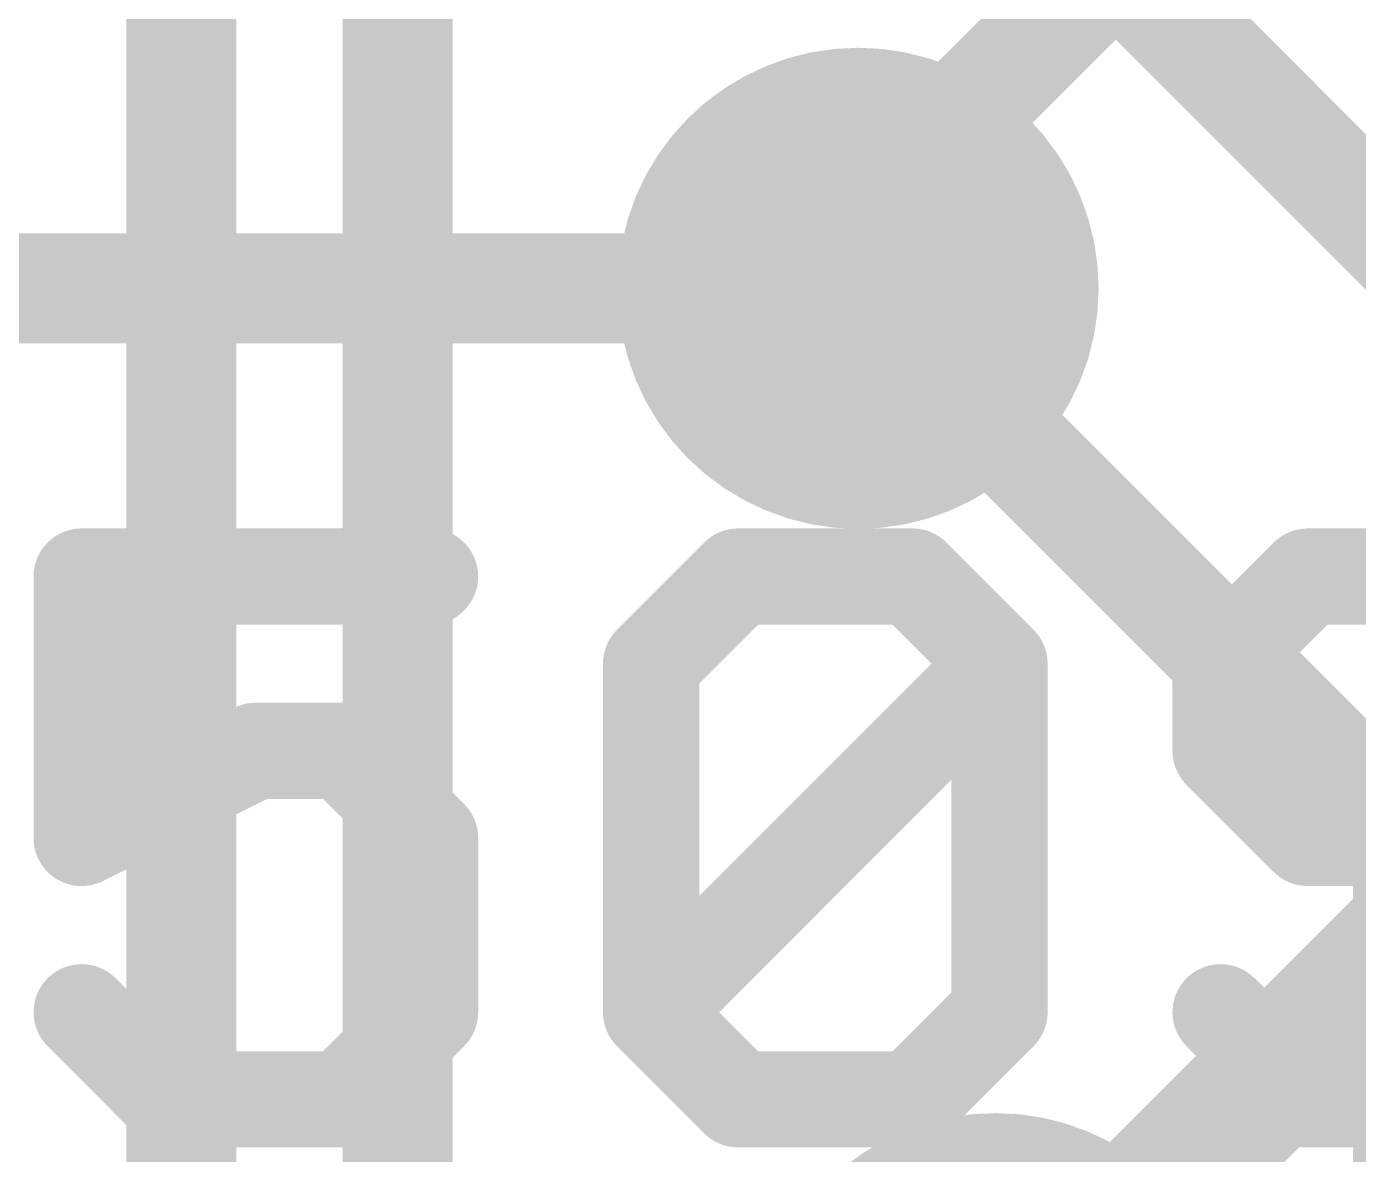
# Model space of a CAD drawing. Extents: x -33 to 74, y -18 to 36.
# Drawn here: x 12.814 to 15.276, y 20.18 to 22.264 of the extents above; entities that cross this region are included whole.
import ezdxf

# ---------------------------------------------------------------- set-up
doc = ezdxf.new("R2010")
doc.units = 0
for name, color, linetype in [('1', 12, 'CONTINUOUS'), ('16', 132, 'CONTINUOUS'), ('18', 110, 'CONTINUOUS'), ('21', 41, 'CONTINUOUS')]:
    doc.layers.add(name, color=color, linetype=linetype)

# ---------------------------------------------------------------- blocks, each defined once
blk = doc.blocks.new('ROUNDV')
at = {"const_width": 0.5}
blk.add_lwpolyline([(0, -0.25, 1), (0, 0.25, 1), (0, -0.25)], format="xyb", dxfattribs=at)

msp = doc.modelspace()

# ---------------------------------------------------------------- linework, layer by layer
at = {"layer": '1'}
for points, const_width in [([(14.351, 21.9075), (18.669, 26.2255)], 0.2032), ([(13.5, 17.215), (13.5, 23.33)], 0.2032), ([(13.1, 17.215), (13.1, 22.46)], 0.2032), ([(17.0815, 22.2885), (14.605, 19.812)], 0.254), ([(14.351, 21.7805), (14.351, 21.9075)], 0.2032)]:
    msp.add_lwpolyline(points, dxfattribs=dict(at, const_width=const_width))
at = {"layer": '1', "const_width": 0.1016}
for points in [[(14.4018, 21.9075, 1), (14.3002, 21.9075)], [(14.3151, 21.9434, 1), (14.3869, 21.8716)], [(14.3002, 21.7805, 1), (14.4018, 21.7805)]]:
    msp.add_lwpolyline(points, format="xyb", dxfattribs=at)
at = {"layer": '16', "const_width": 0.2032}
for points in [[(14.351, 22.86), (15.8115, 21.3995)], [(14.351, 21.7805), (12.192, 21.7805)], [(14.351, 21.7805), (15.367, 20.7645)], [(15.367, 20.7645), (15.367, 11.176)]]:
    msp.add_lwpolyline(points, dxfattribs=at)
at = {"layer": '16', "const_width": 0.1016}
for points in [[(14.3869, 21.8164, 1), (14.3151, 21.7446)], [(14.351, 21.7297, 1), (14.351, 21.8313)], [(15.4178, 20.7645, 1), (15.3162, 20.7645)]]:
    msp.add_lwpolyline(points, format="xyb", dxfattribs=at)
at = {"layer": '21', "const_width": 0.0889}
for points in [[(12.9159, 21.2924, 1), (12.9159, 21.2035)], [(12.9604, 21.2479, 1), (12.8715, 21.2479)], [(13.5599, 21.2035, 1), (13.5599, 21.2924)], [(14.1294, 21.2924, 1), (14.1294, 21.2035)], [(14.1608, 21.2165, 1), (14.0979, 21.2794)], [(14.4828, 21.2794, 1), (14.4199, 21.2165)], [(14.4514, 21.2035, 1), (14.4514, 21.2924)], [(15.1818, 21.2924, 1), (15.1818, 21.2035)], [(15.2133, 21.2165, 1), (15.1504, 21.2794)], [(14.0128, 21.0869, 1), (13.9239, 21.0869)], [(14.6568, 21.0869, 1), (14.5679, 21.0869)], [(14.6438, 21.0555, 1), (14.5809, 21.1183)], [(15.0653, 21.0869, 1), (14.9764, 21.0869)], [(13.9369, 21.1183, 1), (13.9998, 21.0555)], [(14.5809, 21.0555, 1), (14.6438, 21.1183)], [(14.9894, 21.1183, 1), (15.0522, 21.0555)], [(13.2379, 20.9704, 1), (13.2379, 20.8815)], [(13.2578, 20.8862, 1), (13.218, 20.9657)], [(13.4303, 20.9573, 1), (13.3675, 20.8945)], [(13.3989, 20.8815, 1), (13.3989, 20.9704)], [(15.0522, 20.9573, 1), (14.9894, 20.8945)], [(14.9764, 20.9259, 1), (15.0653, 20.9259)], [(12.896, 20.8047, 1), (12.9358, 20.7252)], [(13.6044, 20.7649, 1), (13.5155, 20.7649)], [(15.1818, 20.8094, 1), (15.1818, 20.7205)], [(13.5285, 20.7335, 1), (13.5913, 20.7963)], [(15.1504, 20.7335, 1), (15.2133, 20.7963)], [(12.8715, 20.7649, 1), (12.9604, 20.7649)], [(12.9473, 20.4743, 1), (12.8845, 20.4115)], [(13.5913, 20.4115, 1), (13.5285, 20.4743)], [(13.9998, 20.4743, 1), (13.9369, 20.4115)], [(14.6438, 20.4115, 1), (14.5809, 20.4743)], [(15.0522, 20.4743, 1), (14.9894, 20.4115)], [(13.9369, 20.4743, 1), (13.9998, 20.4115)], [(13.5155, 20.4429, 1), (13.6044, 20.4429)], [(13.9239, 20.4429, 1), (14.0128, 20.4429)], [(14.5679, 20.4429, 1), (14.6568, 20.4429)], [(13.0769, 20.3264, 1), (13.0769, 20.2374)], [(13.0455, 20.2505, 1), (13.1083, 20.3133)], [(13.3675, 20.3133, 1), (13.4303, 20.2505)], [(13.3989, 20.2374, 1), (13.3989, 20.3264)], [(14.1294, 20.3264, 1), (14.1294, 20.2374)], [(14.0979, 20.2505, 1), (14.1608, 20.3133)], [(14.4199, 20.3133, 1), (14.4828, 20.2505)], [(14.4514, 20.2374, 1), (14.4514, 20.3264)], [(15.1818, 20.3264, 1), (15.1818, 20.2374)], [(15.1504, 20.2505, 1), (15.2133, 20.3133)]]:
    msp.add_lwpolyline(points, format="xyb", dxfattribs=at)
at = {"layer": '21', "const_width": 0.1778}
for points in [[(13.5599, 21.2479), (12.9159, 21.2479)], [(12.9159, 21.2479), (12.9159, 20.7649)], [(13.9684, 21.0869), (14.1294, 21.2479)], [(14.1294, 21.2479), (14.4514, 21.2479)], [(14.4514, 21.2479), (14.6124, 21.0869)], [(15.1818, 21.2479), (15.0208, 21.0869)], [(15.5038, 21.2479), (15.1818, 21.2479)], [(13.9684, 20.4429), (13.9684, 21.0869)], [(13.9684, 20.4429), (14.6124, 21.0869)], [(14.6124, 21.0869), (14.6124, 20.4429)], [(15.0208, 21.0869), (15.0208, 20.9259)], [(12.9159, 20.7649), (13.2379, 20.9259)], [(13.2379, 20.9259), (13.3989, 20.9259)], [(13.3989, 20.9259), (13.5599, 20.7649)], [(15.0208, 20.9259), (15.1818, 20.7649)], [(13.5599, 20.7649), (13.5599, 20.4429)], [(15.1818, 20.7649), (15.6648, 20.7649)], [(13.0769, 20.2819), (12.9159, 20.4429)], [(13.5599, 20.4429), (13.3989, 20.2819)], [(14.1294, 20.2819), (13.9684, 20.4429)], [(14.6124, 20.4429), (14.4514, 20.2819)], [(15.0208, 20.4429), (15.1818, 20.2819)], [(13.3989, 20.2819), (13.0769, 20.2819)], [(14.4514, 20.2819), (14.1294, 20.2819)], [(15.1818, 20.2819), (15.5038, 20.2819)]]:
    msp.add_lwpolyline(points, dxfattribs=at)

# ---------------------------------------------------------------- block references
at = {"layer": '18', "xscale": 0.889, "yscale": 0.889}
for p in [(14.351, 21.7805), (14.351, 21.7805), (14.605, 19.812), (14.605, 19.812)]:
    msp.add_blockref('ROUNDV', p, dxfattribs=at)

doc.saveas('drawing.dxf')
